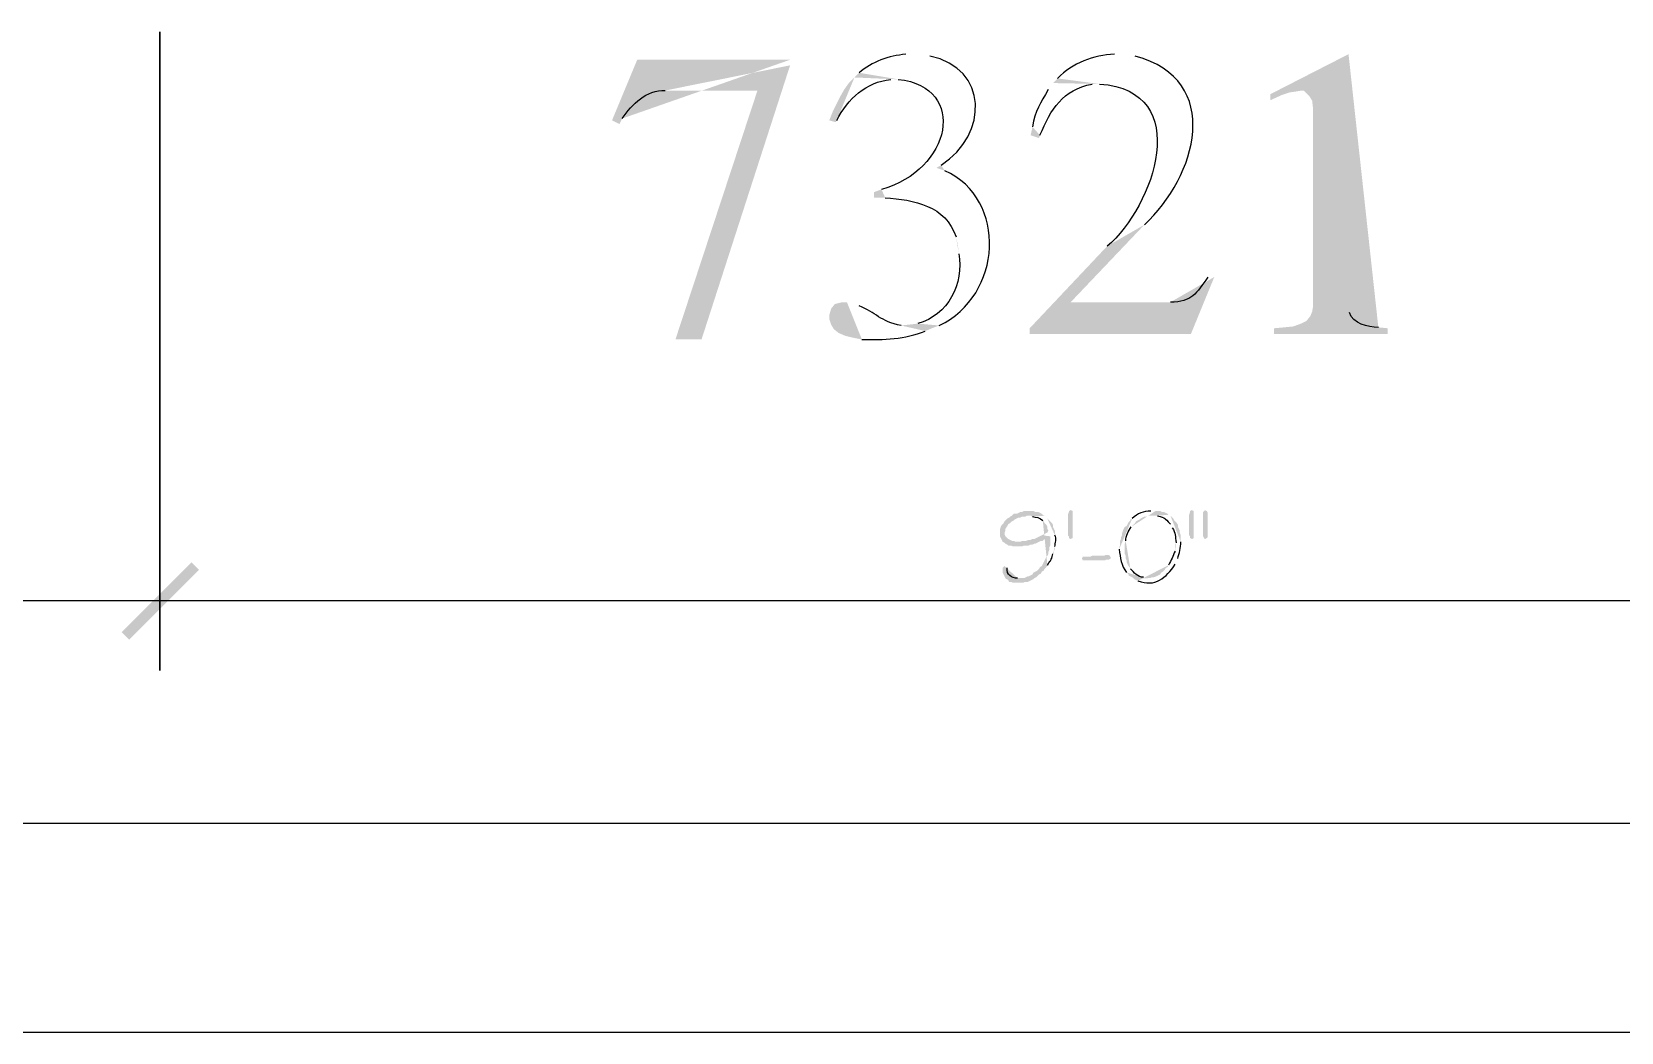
# Model space of a CAD drawing. Header units: inches. Extents: x -167 to 6071, y -6287 to -2731.
# Drawn here: x 613.6 to 704.5, y -6161.3 to -6104 of the extents above; entities that cross this region are included whole.
import ezdxf

# ---------------------------------------------------------------- set-up
doc = ezdxf.new("R2010")
doc.units = ezdxf.units.IN
doc.header["$LTSCALE"] = 96
doc.header["$MEASUREMENT"] = 0
doc.layers.add('PDF_Geometry', color=7, linetype='Continuous', true_color=0x4a4a4a)
doc.layers.add('PDF_Solid Fills', color=7, linetype='Continuous')

msp = doc.modelspace()

# ---------------------------------------------------------------- hatches: boundary and pattern name
at = {"layer": 'PDF_Solid Fills', "transparency": 33554559}
h = msp.add_hatch(color=256, dxfattribs=at)
h.paths.add_polyline_path([(656.97, -6105.642), (648.223, -6105.642), (646.783, -6109.109), (647.21, -6109.322), (647.37, -6109.002)], flags=0)
h.paths.add_polyline_path([(649.823, -6107.402), (655.103, -6107.402), (656.97, -6105.962)], flags=0)
h = msp.add_hatch(color=256, dxfattribs=at)
h.paths.add_polyline_path([(663.957, -6105.322), (663.583, -6105.322)], flags=0)
h.paths.add_polyline_path([(660.917, -6106.389), (660.65, -6106.655), (663.157, -6106.762)], flags=0)
h.paths.add_polyline_path([(662.197, -6113.055), (661.77, -6113.215), (661.77, -6113.535), (662.41, -6113.535)], flags=0)
h.paths.add_polyline_path([(666.463, -6115.775), (666.57, -6116.255), (666.623, -6116.735)], flags=0)
h.paths.add_polyline_path([(664.277, -6120.735), (663.317, -6120.842), (665.503, -6120.842)], flags=0)
h.paths.add_polyline_path([(665.823, -6111.989), (665.343, -6111.829), (665.61, -6111.669)], flags=0)
h.paths.add_polyline_path([(664.97, -6105.429), (664.49, -6105.322)], flags=0)
h = msp.add_hatch(color=256, dxfattribs=at)
h.paths.add_polyline_path([(675.797, -6105.322), (675.53, -6105.322)], flags=0)
h.paths.add_polyline_path([(672.277, -6106.709), (672.01, -6106.975), (674.677, -6107.029)], flags=0)
h.paths.add_polyline_path([(675.103, -6116.309), (670.677, -6121.002), (673.023, -6119.509), (677.237, -6115.082)], flags=0)
h.paths.add_polyline_path([(676.703, -6105.429), (676.277, -6105.322)], flags=0)
msp.add_hatch(color=256, dxfattribs=at).paths.add_polyline_path([(688.917, -6105.322), (684.437, -6107.615), (684.437, -6107.935), (684.49, -6107.935), (685.077, -6107.669), (685.557, -6107.509), (685.93, -6107.455), (686.25, -6107.402)])
h = msp.add_hatch(color=256, dxfattribs=at)
h.paths.add_polyline_path([(688.917, -6105.322), (686.25, -6107.402), (686.357, -6107.402), (686.677, -6107.722), (686.837, -6107.989), (686.89, -6108.469), (686.89, -6119.722), (686.837, -6120.042), (686.73, -6120.309), (686.517, -6120.575), (686.197, -6120.735), (685.77, -6120.895), (685.237, -6120.949), (684.65, -6121.002), (684.65, -6121.322), (691.157, -6121.322), (691.157, -6121.002), (690.623, -6120.949)], flags=0)
h.paths.add_polyline_path([(688.97, -6120.095), (688.917, -6119.722)], flags=0)
h = msp.add_hatch(color=256, dxfattribs=at)
h.paths.add_polyline_path([(660.65, -6106.655), (660.33, -6106.975), (660.063, -6107.349), (659.85, -6107.722), (659.423, -6108.575), (659.21, -6109.109), (659.583, -6109.215), (659.637, -6109.109)], flags=0)
h.paths.add_polyline_path([(662.73, -6106.762), (663.157, -6106.762)], flags=0)
h = msp.add_hatch(color=256, dxfattribs=at)
h.paths.add_polyline_path([(672.01, -6106.975), (671.743, -6107.349)], flags=0)
h.paths.add_polyline_path([(670.837, -6109.482), (670.73, -6109.962), (671.21, -6110.122), (671.263, -6109.962)], flags=0)
h.paths.add_polyline_path([(674.25, -6107.029), (674.677, -6107.029)], flags=0)
h = msp.add_hatch(color=256, dxfattribs=at)
h.paths.add_polyline_path([(680.917, -6117.962), (680.863, -6118.069)], flags=0)
h.paths.add_polyline_path([(678.73, -6119.509), (673.023, -6119.509), (670.677, -6121.002), (670.677, -6121.322), (679.903, -6121.322), (681.237, -6118.069)], flags=0)
h = msp.add_hatch(color=256, dxfattribs=at)
h.paths.add_polyline_path([(660.223, -6119.509), (659.957, -6119.509), (659.53, -6119.615), (659.317, -6119.882), (659.21, -6120.255), (659.21, -6120.469), (659.317, -6120.789), (659.477, -6121.055), (659.743, -6121.269), (660.117, -6121.429), (660.543, -6121.535), (661.077, -6121.642)], flags=0)
h.paths.add_polyline_path([(664.703, -6121.162), (665.077, -6121.002), (665.503, -6120.842), (663.317, -6120.842)], flags=0)
h.paths.add_polyline_path([(660.917, -6119.722), (660.49, -6119.562)], flags=0)
at = {"layer": 'PDF_Solid Fills', "true_color": 0x4a4a4a, "transparency": 33554559}
for points in [[(670.623, -6131.455), (670.357, -6131.455), (670.25, -6131.509), (670.143, -6131.509), (669.93, -6131.615), (669.77, -6131.615), (669.663, -6131.722), (669.557, -6131.775), (669.503, -6131.829), (669.397, -6131.882), (669.29, -6131.989), (669.237, -6132.042), (669.183, -6132.149), (669.077, -6132.255), (669.023, -6132.362), (668.97, -6132.522), (668.97, -6132.895), (669.023, -6133.002), (669.077, -6133.109), (669.13, -6133.215), (670.037, -6133.215), (669.877, -6133.215), (669.77, -6133.162), (669.663, -6133.162), (669.45, -6133.055), (669.397, -6133.002), (669.29, -6132.895), (669.237, -6132.789), (669.237, -6132.682), (669.29, -6132.575), (669.29, -6132.469), (669.397, -6132.309), (669.45, -6132.202), (669.557, -6132.149), (669.663, -6132.042), (669.77, -6131.989), (669.823, -6131.935), (669.93, -6131.882), (670.037, -6131.829), (670.143, -6131.829), (670.25, -6131.775), (670.41, -6131.775), (670.517, -6131.722), (671.53, -6131.722), (671.423, -6131.669), (671.37, -6131.615), (671.157, -6131.509), (670.997, -6131.509), (670.89, -6131.455), (670.783, -6131.455)], [(673.13, -6131.669), (673.13, -6133.002), (673.023, -6133.055), (672.917, -6133.002), (672.917, -6132.895), (672.863, -6132.842), (672.863, -6131.669), (672.917, -6131.509), (672.917, -6131.455), (673.023, -6131.402), (673.13, -6131.455)], [(679.957, -6131.402), (679.85, -6131.455), (679.85, -6131.509), (679.797, -6131.669), (679.797, -6132.842), (679.85, -6132.895), (679.85, -6133.002), (679.957, -6133.055), (680.063, -6133.002), (680.063, -6131.455)], [(680.703, -6131.402), (680.65, -6131.455), (680.597, -6131.509), (680.597, -6132.895), (680.65, -6133.002), (680.703, -6133.055), (680.81, -6133.002), (680.863, -6132.949), (680.863, -6131.562), (680.81, -6131.455)], [(671.37, -6132.842), (670.943, -6133.055), (670.837, -6133.055), (670.73, -6133.109), (670.623, -6133.109), (670.463, -6133.162), (670.25, -6133.162), (670.143, -6133.215), (669.13, -6133.215), (669.237, -6133.269), (669.29, -6133.322), (669.397, -6133.375), (669.45, -6133.429), (669.61, -6133.429), (669.717, -6133.482), (670.25, -6133.482), (670.357, -6133.429), (670.623, -6133.429), (670.73, -6133.375), (670.837, -6133.375), (670.943, -6133.322), (670.997, -6133.322), (671.103, -6133.269), (671.21, -6133.215), (671.317, -6133.162), (671.423, -6133.162), (671.53, -6133.055), (671.743, -6132.949), (671.797, -6132.895)], [(675.157, -6133.962), (675.05, -6133.962), (674.943, -6134.015), (674.25, -6134.015), (674.143, -6134.069), (673.717, -6134.069), (673.663, -6134.175), (673.717, -6134.282), (674.997, -6134.282), (675.05, -6134.229), (675.21, -6134.229), (675.317, -6134.175), (675.317, -6134.122), (675.263, -6134.015)]]:
    msp.add_hatch(color=251, dxfattribs=at).paths.add_polyline_path(points)
h = msp.add_hatch(color=251, dxfattribs=at)
h.paths.add_polyline_path([(671.53, -6131.722), (670.623, -6131.722), (670.73, -6131.722), (670.837, -6131.775)], flags=0)
h.paths.add_polyline_path([(671.423, -6131.989), (671.477, -6132.042), (671.53, -6132.149), (671.637, -6132.255), (671.69, -6132.362), (671.69, -6132.469), (671.743, -6132.575), (671.69, -6132.682), (671.37, -6132.842), (671.797, -6132.895), (671.85, -6132.895), (671.85, -6133.429), (671.797, -6133.535), (671.797, -6133.695), (671.743, -6133.802), (671.743, -6133.909), (671.69, -6134.015), (671.637, -6134.069), (671.583, -6134.175), (671.53, -6134.282), (671.477, -6134.389), (671.423, -6134.495), (671.37, -6134.602), (671.263, -6134.655), (671.21, -6134.762), (671.103, -6134.869), (670.997, -6134.922), (670.89, -6134.975), (670.837, -6135.082), (670.73, -6135.135), (670.623, -6135.189), (670.57, -6135.189), (670.357, -6135.295), (669.983, -6135.295), (670.89, -6135.349), (670.943, -6135.295), (671.05, -6135.242), (671.103, -6135.189), (671.21, -6135.082), (671.317, -6135.029), (671.37, -6134.922), (671.477, -6134.869), (671.53, -6134.762), (671.637, -6134.655), (671.69, -6134.549)], flags=0)
h.paths.add_polyline_path([(672.01, -6133.909), (672.063, -6133.855), (672.063, -6133.749), (672.117, -6133.642), (672.117, -6133.482)], flags=0)
h.paths.add_polyline_path([(672.117, -6132.842), (672.117, -6132.575), (672.063, -6132.469), (672.01, -6132.362), (672.01, -6132.255), (671.957, -6132.149), (671.903, -6132.095), (671.69, -6131.882), (671.637, -6131.775)], flags=0)
h = msp.add_hatch(color=251, dxfattribs=at)
h.paths.add_polyline_path([(677.77, -6131.402), (677.61, -6131.455)], flags=0)
h.paths.add_polyline_path([(676.543, -6131.882), (676.437, -6131.935), (676.437, -6131.989), (676.33, -6132.095), (676.277, -6132.202), (676.223, -6132.309), (676.117, -6132.362), (676.063, -6132.469), (676.01, -6132.575), (675.957, -6132.735), (675.957, -6132.842), (675.903, -6132.949), (675.903, -6133.055), (675.85, -6133.162), (675.85, -6133.429), (675.797, -6133.535), (675.797, -6133.642)], flags=0)
h.paths.add_polyline_path([(676.223, -6134.975), (676.33, -6135.082), (676.33, -6135.135), (676.437, -6135.189), (676.543, -6135.242), (676.65, -6135.349), (677.45, -6135.295), (677.29, -6135.295), (677.183, -6135.242)], flags=0)
h.paths.add_polyline_path([(676.437, -6134.762), (676.383, -6134.655), (676.33, -6134.602), (676.277, -6134.495), (676.223, -6134.389), (676.223, -6134.282), (676.17, -6134.175), (676.17, -6134.015), (676.117, -6133.909), (676.117, -6133.322), (676.17, -6133.162)], flags=0)
h.paths.add_polyline_path([(676.49, -6132.362), (676.703, -6132.149), (676.757, -6132.042), (676.863, -6131.989), (676.97, -6131.935), (677.023, -6131.882), (677.13, -6131.829), (677.237, -6131.775), (677.343, -6131.775), (677.503, -6131.722), (677.717, -6131.722), (678.623, -6131.669), (678.57, -6131.615), (678.357, -6131.509), (678.25, -6131.509), (678.143, -6131.455), (677.877, -6131.455)], flags=0)
h = msp.add_hatch(color=251, dxfattribs=at)
h.paths.add_polyline_path([(678.623, -6131.669), (677.717, -6131.722), (677.983, -6131.722)], flags=0)
h.paths.add_polyline_path([(678.73, -6132.202), (678.837, -6132.415)], flags=0)
h.paths.add_polyline_path([(679.05, -6133.269), (678.997, -6133.375), (678.997, -6133.749)], flags=0)
h.paths.add_polyline_path([(678.623, -6134.549), (678.57, -6134.655), (678.463, -6134.709), (678.41, -6134.815), (678.303, -6134.922), (678.197, -6134.975), (678.143, -6135.082), (678.037, -6135.135), (677.93, -6135.189), (677.77, -6135.242), (677.663, -6135.242), (677.557, -6135.295), (677.45, -6135.295), (676.65, -6135.349), (676.863, -6135.455)], flags=0)
h.paths.add_polyline_path([(678.997, -6134.495), (679.05, -6134.389), (679.103, -6134.282), (679.157, -6134.175)], flags=0)
h.paths.add_polyline_path([(679.317, -6133.215), (679.317, -6132.842), (679.263, -6132.682), (679.263, -6132.575), (679.21, -6132.469), (679.157, -6132.362), (679.157, -6132.255), (679.103, -6132.149), (678.943, -6131.989), (678.89, -6131.882), (678.837, -6131.829), (678.73, -6131.722)], flags=0)
h = msp.add_hatch(color=251, dxfattribs=at)
h.paths.add_polyline_path([(669.237, -6134.602), (669.13, -6134.709), (669.13, -6134.975), (669.183, -6135.082), (669.29, -6135.295), (669.343, -6135.349), (669.45, -6135.402), (669.503, -6135.509), (669.61, -6135.509), (669.717, -6135.562), (670.303, -6135.562), (670.41, -6135.509), (670.57, -6135.509), (670.89, -6135.349), (669.983, -6135.295)], flags=0)
h.paths.add_polyline_path([(669.397, -6134.709), (669.343, -6134.602)], flags=0)

# ---------------------------------------------------------------- linework, layer by layer
at = {"layer": 'PDF_Geometry'}
msp.add_lwpolyline([(620.917, -6140.575), (620.917, -6104.042)], close=True, dxfattribs=at)
for points in [[(559.423, -6136.575), (620.917, -6136.575), (728.917, -6136.575), (854.943, -6136.575), (962.943, -6136.575), (1024.437, -6136.575)], [(1690.41, -6149.322), (1624.437, -6149.322), (1386.89, -6149.322), (1324.437, -6149.322), (1086.943, -6149.322), (1024.437, -6149.322), (559.423, -6149.322), (496.917, -6149.322), (259.423, -6149.322), (196.917, -6149.322), (-40.577, -6149.322), (-106.603, -6149.322), (-102.603, -6149.322)], [(-112.097, -6161.269), (1695.903, -6161.269)]]:
    msp.add_lwpolyline(points, dxfattribs=at)
for points in [[(663.583, -6105.322), (662.628, -6105.425), (661.642, -6105.735), (660.917, -6106.389)], [(665.61, -6111.669), (668.355, -6109.889), (668.303, -6106.144), (664.97, -6105.429)], [(675.53, -6105.322), (674.321, -6105.374), (673.119, -6105.818), (672.277, -6106.709)], [(677.237, -6115.082), (680.211, -6112.349), (681.812, -6106.795), (676.703, -6105.429)], [(647.37, -6109.002), (647.926, -6108.167), (648.75, -6107.366), (649.823, -6107.402)], [(659.637, -6109.109), (660.281, -6107.879), (661.308, -6106.919), (662.73, -6106.762)], [(663.157, -6106.762), (667.2, -6107.207), (666.164, -6111.992), (662.197, -6113.055)], [(671.743, -6107.349), (671.301, -6108.13), (670.987, -6108.554), (670.837, -6109.482)], [(671.263, -6109.962), (671.898, -6108.459), (672.553, -6107.374), (674.25, -6107.029)], [(674.677, -6107.029), (680.103, -6107.399), (677.793, -6114.067), (675.103, -6116.309)], [(665.503, -6120.842), (669.115, -6119.144), (669.446, -6113.612), (665.823, -6111.989)], [(662.41, -6113.535), (664.058, -6113.644), (665.878, -6113.992), (666.463, -6115.775)], [(666.623, -6116.735), (666.92, -6118.439), (665.999, -6120.261), (664.277, -6120.735)], [(680.863, -6118.069), (680.214, -6119.02), (679.954, -6119.493), (678.73, -6119.509)], [(663.317, -6120.842), (662.139, -6120.619), (661.87, -6120.095), (660.917, -6119.722)], [(690.623, -6120.949), (690.017, -6120.945), (689.17, -6120.757), (688.97, -6120.095)], [(661.077, -6121.642), (662.301, -6121.671), (663.555, -6121.629), (664.703, -6121.162)], [(670.837, -6131.775), (671.035, -6131.803), (671.272, -6131.835), (671.423, -6131.989)], [(677.61, -6131.455), (677.186, -6131.447), (676.861, -6131.607), (676.543, -6131.882)], [(677.983, -6131.722), (678.509, -6131.887), (678.326, -6131.814), (678.73, -6132.202)], [(672.117, -6133.482), (672.127, -6133.279), (672.254, -6133.04), (672.117, -6132.842)], [(676.17, -6133.162), (676.193, -6132.882), (676.314, -6132.59), (676.49, -6132.362)], [(678.837, -6132.415), (679.02, -6132.707), (679.009, -6132.91), (679.05, -6133.269)], [(671.69, -6134.549), (671.953, -6134.15), (671.862, -6134.383), (672.01, -6133.909)], [(675.797, -6133.642), (675.86, -6134.135), (675.91, -6134.559), (676.223, -6134.975)], [(678.997, -6133.749), (678.868, -6134.031), (678.779, -6134.263), (678.623, -6134.549)], [(679.157, -6134.175), (679.208, -6133.884), (679.349, -6133.559), (679.317, -6133.215)], [(669.983, -6135.295), (669.647, -6135.302), (669.334, -6135.095), (669.397, -6134.709)], [(677.183, -6135.242), (676.878, -6135.243), (676.634, -6134.965), (676.437, -6134.762)], [(676.863, -6135.455), (677.859, -6135.817), (678.486, -6135.301), (678.997, -6134.495)]]:
    msp.add_open_spline(points, degree=3, dxfattribs=at)
at = {"layer": 'PDF_Solid Fills', "transparency": 33554559}
msp.add_solid([(656.97, -6105.962), (655.103, -6107.402), (651.903, -6121.642), (650.41, -6121.642)], dxfattribs=at)
at = {"layer": 'PDF_Solid Fills', "color": 251, "true_color": 0x4a4a4a, "transparency": 33554559}
for points in [[(618.73, -6138.389), (619.157, -6138.815), (622.73, -6134.389)], [(622.73, -6134.389), (619.157, -6138.815), (618.73, -6138.389)], [(619.157, -6138.815), (622.73, -6134.389), (623.157, -6134.815)], [(623.157, -6134.815), (622.73, -6134.389), (619.157, -6138.815)]]:
    msp.add_solid(points, dxfattribs=at)

doc.saveas('drawing.dxf')
